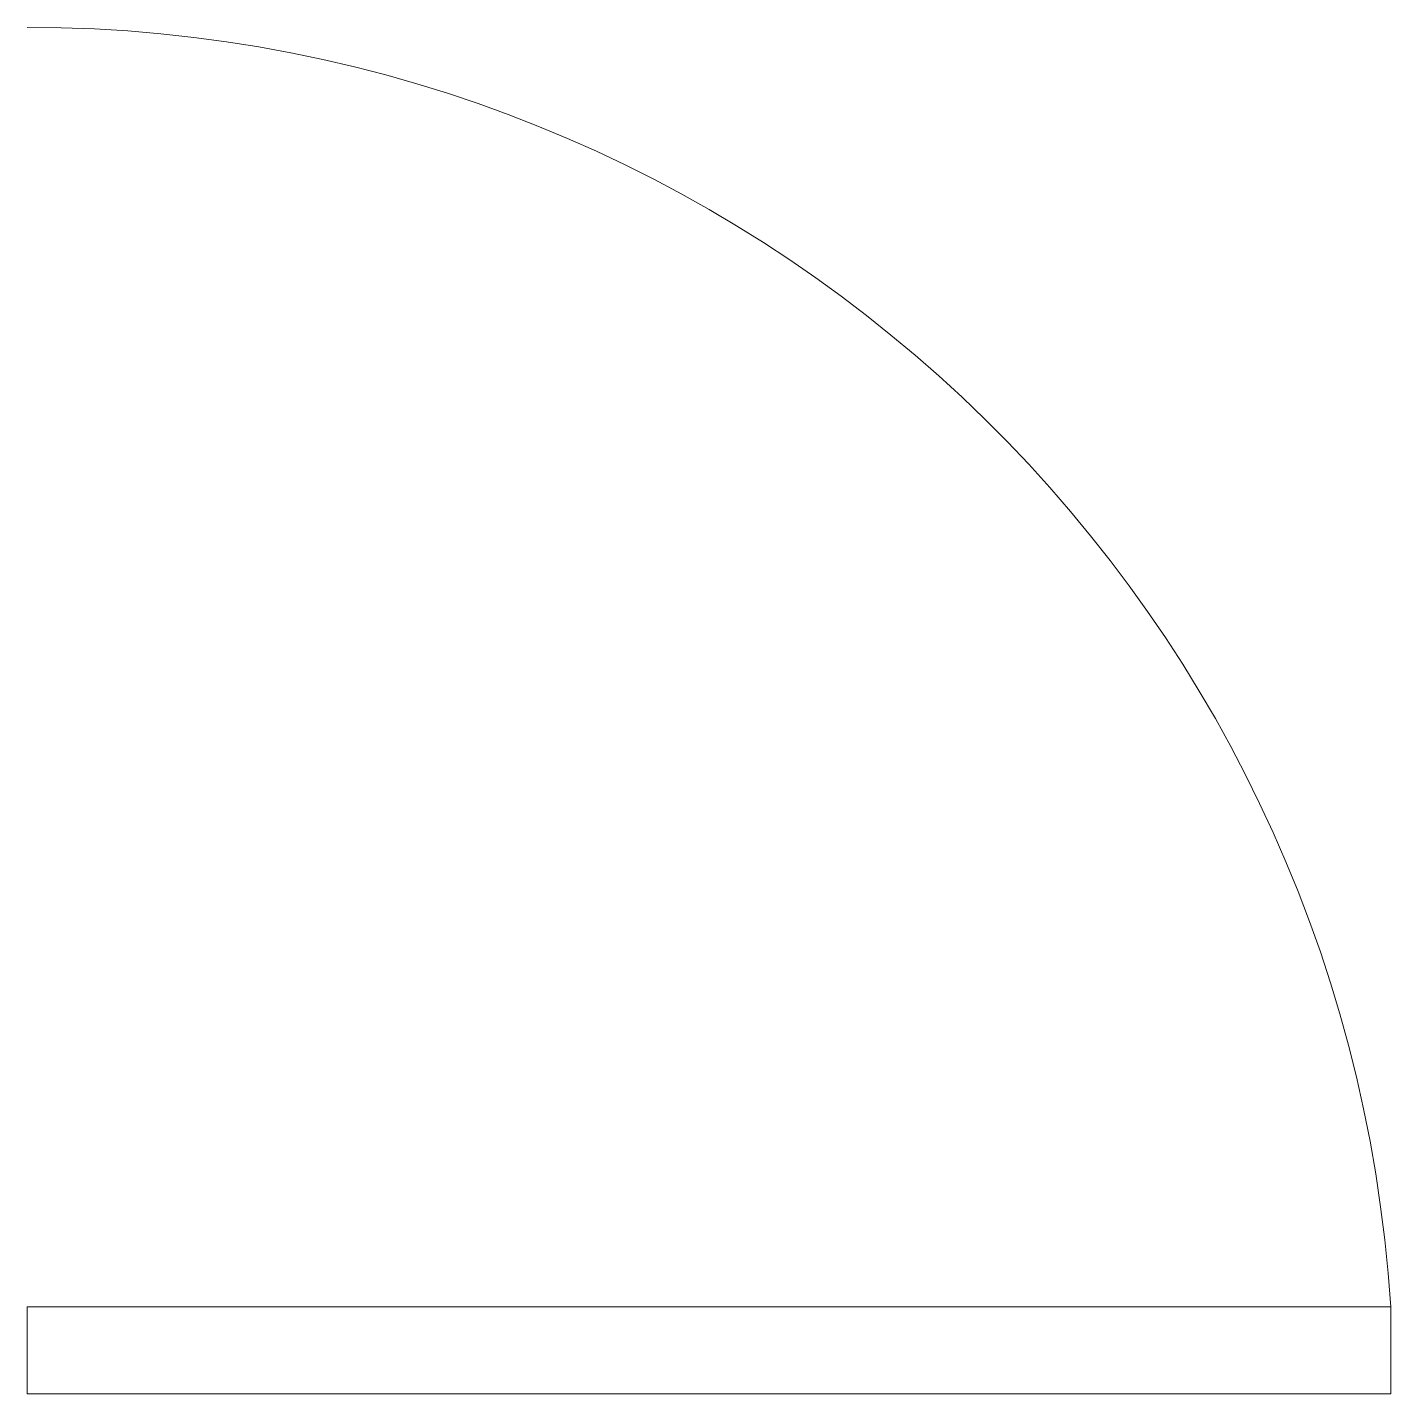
# Model space of a CAD drawing. Header units: centimetres. Extents: x 564.4 to 644.4, y 345.9 to 426.
import ezdxf

# ---------------------------------------------------------------- set-up
doc = ezdxf.new("R2010")
doc.units = ezdxf.units.CM
doc.layers.add('A-DOOR', color=31, linetype='Continuous', lineweight=9)

# ---------------------------------------------------------------- blocks, each defined once
blk = doc.blocks.new('M_Folha única - 80 x 210-646044-Planta Baixa')
at = {"layer": 'A-DOOR', "lineweight": 18}
for p, q in [((34.9, 7.5), (34.9, 87.507)), ((40, 87.507), (34.9, 87.507)), ((40, 7.5), (40, 87.507)), ((40, 7.5), (34.9, 7.5))]:
    blk.add_line(p, q, dxfattribs=at)
at = {"layer": 'A-DOOR'}
blk.add_arc((40, 7.5), 80.169, 93.64736, 180, dxfattribs=at)

msp = doc.modelspace()

# ---------------------------------------------------------------- block references
at = {"layer": 'A-DOOR', "rotation": 269.9999999999999}
msp.add_blockref('M_Folha única - 80 x 210-646044-Planta Baixa', (556.933, 385.858), dxfattribs=at)

doc.saveas('drawing.dxf')
